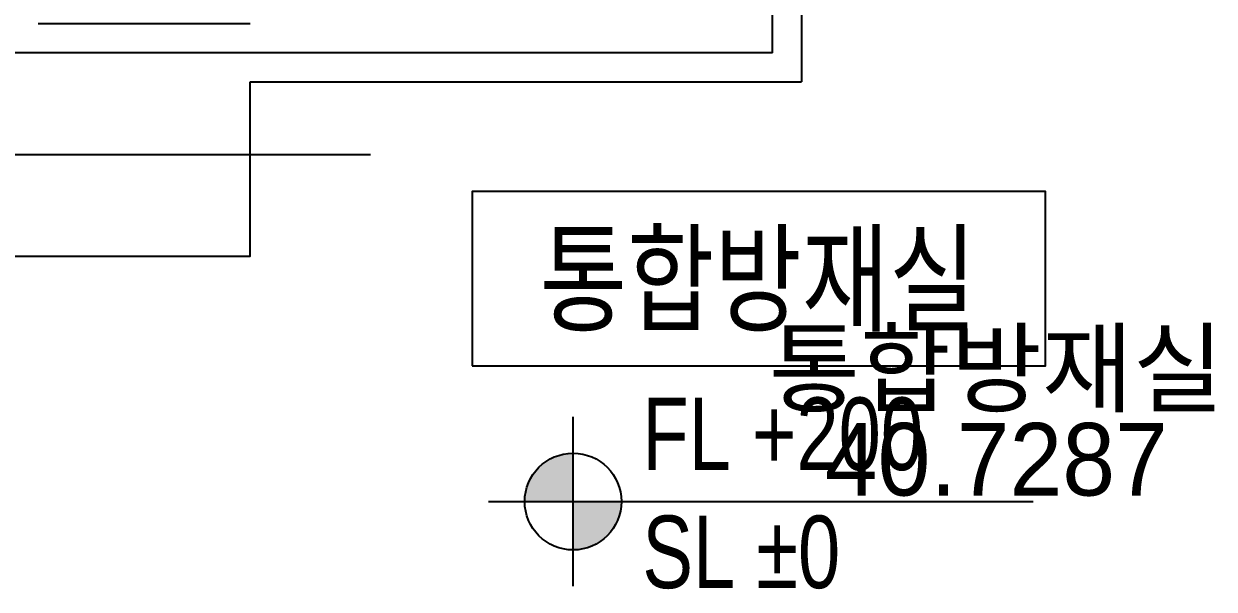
# Model space of a CAD drawing. Header units: millimetres. Extents: x 0 to 1390178, y 0 to 110113.
# Drawn here: x 441792 to 445895, y 26583 to 28531 of the extents above; entities that cross this region are included whole.
import ezdxf
from ezdxf.enums import TextEntityAlignment as Align
from ezdxf.xclip import XClip

# ---------------------------------------------------------------- set-up
doc = ezdxf.new("R2010")
doc.units = ezdxf.units.MM
doc.header["$LTSCALE"] = 100
doc.header["$XCLIPFRAME"] = 0
doc.linetypes.add('X - 평면도$0$CEN', pattern=[62, 60, -1, 0, -1])
for name, color, linetype in [('AA-MKXS', 7, 'Continuous'), ('AA-XXXX-SYMB', 7, 'Continuous'), ('AA-XXXX-TEXT', 3, 'Continuous'), ('ROM', 7, 'Continuous'), ('X - 평면도$0$AA-WAXM-CONC', 2, 'Continuous'), ('X - 평면도$0$AA-XXXX-CNTL', 1, 'X - 평면도$0$CEN')]:
    doc.layers.add(name, color=color, linetype=linetype)
doc.layers.add('X - 평면도$0$DEFPOINT', color=163, linetype='Continuous', plot=False)
doc.styles.add('HAUD01', font='Dotum.ttf')
doc.styles.add('X - 평면도$0$STANDARD', font='Dotum.ttf')

# ---------------------------------------------------------------- blocks, each defined once
blk = doc.blocks.new('C1E7A367F')
at = {"layer": 'AA-XXXX-SYMB'}
h = blk.add_hatch(color=256, dxfattribs=at)
h.paths.add_polyline_path([(-800, 0), (0, 0), (0, 800, 0.414214)])
h.paths.add_polyline_path([(0, 0), (0, -800, 0.414214), (800, 0)])
for p, q in [((0, -1400), (0, 1400)), ((-1400, 0), (7614, 0))]:
    blk.add_line(p, q, dxfattribs=at)
blk.add_circle((0, 0), 800, dxfattribs=at)
blk = doc.blocks.new('X - 평면도$0$1F PL')
at = {"layer": 'X - 평면도$0$AA-WAXM-CONC'}
for p in [(-38917.2, 13220.9), (-40817.2, 11020.9)]:
    blk.add_line(p, (-38917.2, 11020.9), dxfattribs=at)
blk = doc.blocks.new('X - 평면도$0$1F_COL')
at = {"layer": 'X - 평면도$0$AA-WAXM-CONC'}
for points in [[(-84178, -44676.9), (-84908, -44676.9)], [(-86178, -44876.9), (-86178, -45476.9), (-84178, -45476.9), (-84178, -44876.9)]]:
    blk.add_lwpolyline(points, dxfattribs=at)
blk = doc.blocks.new('X - 평면도', base_point=(-475.4, -286.7))
at = {"layer": 'X - 평면도$0$AA-XXXX-CNTL'}
for p, q in [((673622, 44323.1), (673622, 46523.1)), ((673622, 44323.1), (668371.9, 44323.1)), ((657286.2, 43973.1), (672236.3, 43973.1))]:
    blk.add_line(p, q, dxfattribs=at)
for name, p in [('X - 평면도$0$1F PL', (712639.2, 33202.2)), ('X - 평면도$0$1F_COL', (756000, 89100))]:
    blk.add_blockref(name, p)
at = {"layer": 'X - 평면도$0$DEFPOINT', "style": 'X - 평면도$0$STANDARD'}
for s, p in [('통합방재실', (674393.8, 43236.4)), ('40.7287', (674393.8, 42923.1))]:
    blk.add_text(s, height=250, dxfattribs=at).set_placement(p, align=Align.MIDDLE_CENTER)

msp = doc.modelspace()

# ---------------------------------------------------------------- block references
ref = msp.add_blockref('X - 평면도', (-229725.3, -16179.1))
XClip(ref).set_block_clipping_path([(649249.9173510048, 15892.4063044181), (733249.9173510048, 75292.406304418)])

# ---------------------------------------------------------------- next in the draw order: linework, layer by layer
at = {"layer": 'ROM', "color": 0, "linetype": 'Continuous'}
msp.add_lwpolyline([(443336.8, 27352.5), (445313.5, 27352.5), (445313.5, 27952.5), (443336.8, 27952.5)], close=True, dxfattribs=at)

# ---------------------------------------------------------------- next in the draw order: block references
at = {"layer": 'AA-MKXS', "xscale": 0.2083333330228925, "yscale": 0.2083333330228925, "zscale": 0.2083333330228925}
msp.add_blockref('C1E7A367F', (443685.1, 26885), dxfattribs=at)

# ---------------------------------------------------------------- next in the draw order: texts
at = {"layer": 'AA-XXXX-TEXT', "style": 'HAUD01', "width": 0.8}
msp.add_text('통합방재실', height=300, dxfattribs=at).set_placement((444322.8, 27652.5), align=Align.MIDDLE_CENTER)
for s, p in [('FL +200', (443924, 26918.4)), ('SL ±0', (443924, 26511.6))]:
    msp.add_text(s, height=250, dxfattribs=at).set_placement(p, align=Align.BOTTOM_LEFT)

doc.saveas('drawing.dxf')
